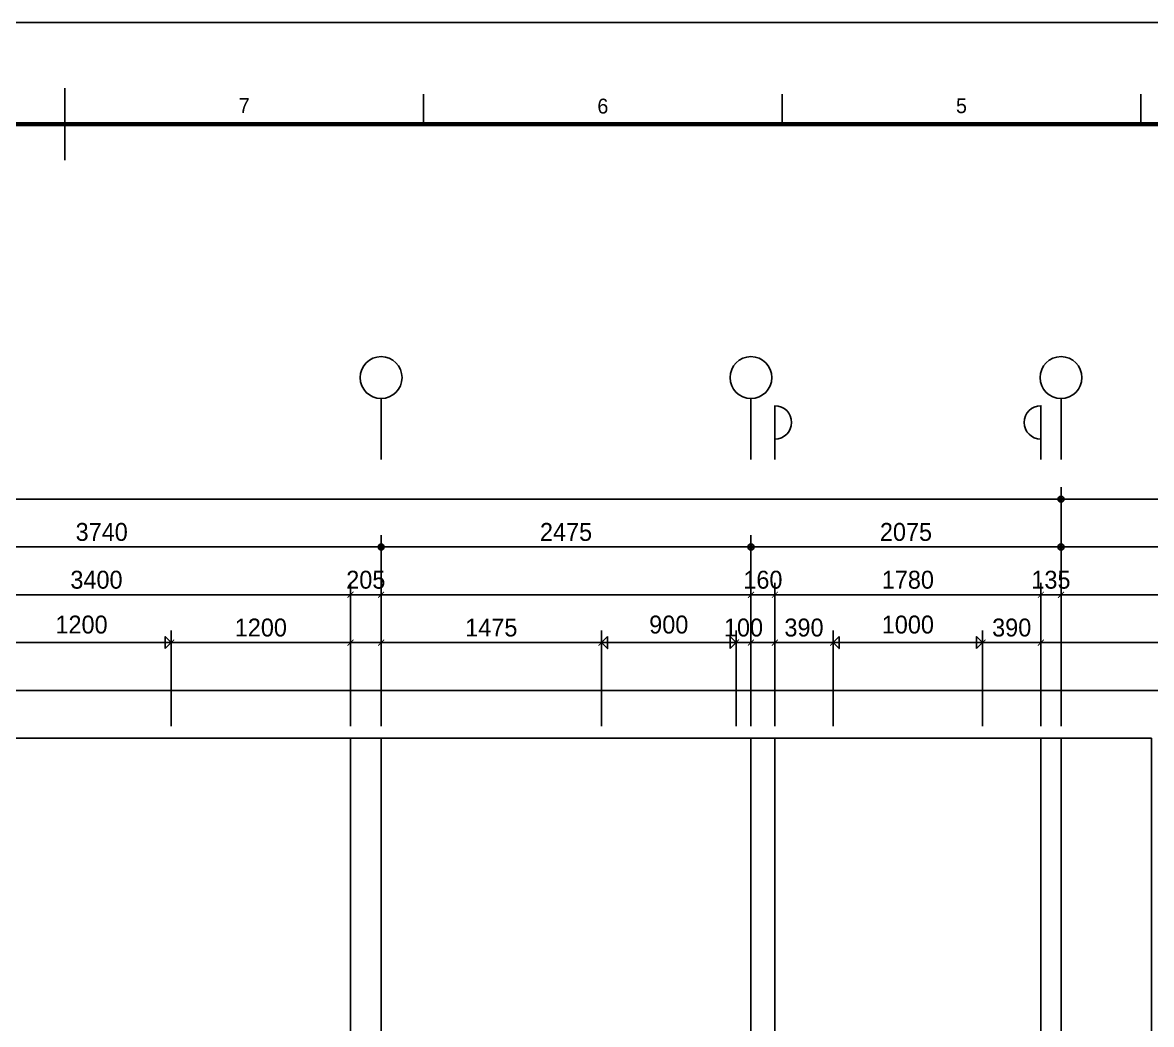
# Model space of a CAD drawing. Header units: millimetres. Extents: x -24416 to 92204, y -190080 to 23760.
# Drawn here: x 66711 to 74265, y -30466 to -23760 of the extents above; entities that cross this region are included whole.
import ezdxf
from ezdxf.enums import TextEntityAlignment as Align

# ---------------------------------------------------------------- set-up
doc = ezdxf.new("R2010")
doc.units = ezdxf.units.MM
doc.header["$LTSCALE"] = 50
doc.linetypes.add('AUDIT_D_220706163347-0', pattern=[0])
doc.linetypes.add('CEN', pattern=[62, 60, -1, 0, -1])
doc.layers.get('defpoints').update_dxf_attribs({"color": 139})
for name, color, linetype in [('A-치수', 7, 'AUDIT_D_220706163347-0'), ('AA-BORD-FORM', 7, 'Continuous'), ('AA-BORD-TEXT', 3, 'Continuous'), ('AA-XXXX-DIMS', 7, 'Continuous'), ('ARDM', 7, 'Continuous'), ('CEN_CON', 1, 'CEN'), ('DIM', 7, 'AUDIT_D_220706163347-0')]:
    doc.layers.add(name, color=color, linetype=linetype)
doc.layers.add('AA-XXXX-MC', color=153, linetype='AUDIT_D_220706163347-0', plot=False)
doc.styles.add('HAUD01', font='Dotum.ttf')
doc.styles.add('맑은고딕', font='malgun.ttf', dxfattribs={"width": 0.9})
doc.dimstyles.new('DIM_40', dxfattribs={"dimscale": 40, "dimtxt": 3, "dimasz": 1, "dimexe": 2, "dimexo": 2, "dimgap": 1, "dimtad": 1, "dimdec": 0, "dimzin": 0, "dimdsep": 46, "dimtxsty": '맑은고딕', "dimblk1": 'DIMDOT', "dimblk2": 'DIMDOT', "dimsah": 1, "dimcen": 0.09, "dimdle": 2, "dimclrd": 7, "dimclre": 7, "dimclrt": 3, "dimadec": 0, "dimazin": 0, "dimtfac": 1, "dimtdec": 0, "dimtix": 1, "dimtmove": 2, "dimatfit": 3, "dimldrblk": 'DIMDOT', "dimfxl": 2, "dimtolj": 1, "dimtzin": 0, "dimarcsym": 0})
doc.dimstyles.new('MCDIM_40', dxfattribs={"dimscale": 40, "dimtxt": 3, "dimasz": 1, "dimexe": 2, "dimexo": 2, "dimgap": 1, "dimtad": 1, "dimdec": 0, "dimzin": 0, "dimdsep": 46, "dimtxsty": '맑은고딕', "dimblk1": 'ARCHTICK', "dimblk2": 'ARCHTICK', "dimsah": 1, "dimcen": 0.09, "dimdle": 2, "dimclrd": 7, "dimclre": 7, "dimclrt": 3, "dimadec": 0, "dimazin": 0, "dimtfac": 1, "dimtdec": 0, "dimtix": 1, "dimtmove": 2, "dimatfit": 3, "dimldrblk": 'ARCHTICK', "dimfxl": 1, "dimtolj": 1, "dimtzin": 0, "dimarcsym": 0})
doc.dimstyles.new('외부80-WIN', dxfattribs={"dimscale": 40, "dimtxt": 3, "dimasz": 1, "dimexe": 2, "dimexo": 2.5, "dimgap": 1.5, "dimtad": 1, "dimdec": 0, "dimzin": 0, "dimdsep": 46, "dimtxsty": '맑은고딕', "dimblk": 'DO2-2', "dimblk1": 'DO2-2', "dimblk2": 'DIMDOT', "dimcen": 0.09, "dimdle": 2, "dimclrd": 7, "dimclre": 7, "dimclrt": 3, "dimadec": 0, "dimazin": 0, "dimtfac": 1, "dimtdec": 0, "dimtix": 1, "dimtmove": 2, "dimatfit": 3, "dimldrblk": 'DO2-2', "dimfxl": 1, "dimtolj": 1, "dimtzin": 0, "dimarcsym": 0})

# ---------------------------------------------------------------- blocks, each defined once
blk = doc.blocks.new('DIMDOT')
at = {"layer": 'AA-XXXX-DIMS'}
for p, q in [((-1.5, 0), (1.5, 0)), ((0, -1.5), (0, 1.5))]:
    blk.add_line(p, q, dxfattribs=at)
for radius in [0.5, 0.25]:
    blk.add_circle((0, 0), radius, dxfattribs=at)
blk = doc.blocks.new('*D475')
at = {"layer": 'defpoints', "color": 0, "transparency": 16777216}
for p in [(23506.2, -50710.4), (8876.2, -52310.4), (23506.2, -52310.4)]:
    blk.add_point(p, dxfattribs=at)
at = {"layer": 'DIM', "color": 7, "lineweight": -2, "transparency": 16777216}
for p, q in [((8876.2, -52230.4), (8876.2, -50630.4)), ((23506.2, -52230.4), (23506.2, -50630.4)), ((8916.2, -50710.4), (23466.2, -50710.4))]:
    blk.add_line(p, q, dxfattribs=at)
at = {"layer": 'DIM', "color": 7, "lineweight": -2, "transparency": 16777216, "xscale": 40, "yscale": 40, "zscale": 40, "rotation": 180}
blk.add_blockref('DIMDOT', (8876.2, -50710.4), dxfattribs=at)
at = {"layer": 'DIM', "color": 7, "lineweight": -2, "transparency": 16777216, "xscale": 40, "yscale": 40, "zscale": 40}
blk.add_blockref('DIMDOT', (23506.2, -50710.4), dxfattribs=at)
at = {"layer": 'DIM', "color": 3, "transparency": 16777216, "insert": (16191.2, -50610.3), "char_height": 120, "attachment_point": 5, "style": 'HAUD01'}
blk.add_mtext('\\A1;14630', dxfattribs=at)
blk = doc.blocks.new('*D479')
at = {"layer": 'defpoints', "color": 0, "transparency": 16777216}
for p in [(18956.2, -51030.4), (15216.2, -52310.4), (18956.2, -52310.4)]:
    blk.add_point(p, dxfattribs=at)
at = {"layer": 'DIM', "color": 7, "lineweight": -2, "transparency": 16777216}
for p, q in [((15216.2, -52230.4), (15216.2, -50950.4)), ((18956.2, -52230.4), (18956.2, -50950.4)), ((15256.2, -51030.4), (18916.2, -51030.4))]:
    blk.add_line(p, q, dxfattribs=at)
at = {"layer": 'DIM', "color": 7, "lineweight": -2, "transparency": 16777216, "xscale": 40, "yscale": 40, "zscale": 40, "rotation": 180}
blk.add_blockref('DIMDOT', (15216.2, -51030.4), dxfattribs=at)
at = {"layer": 'DIM', "color": 7, "lineweight": -2, "transparency": 16777216, "xscale": 40, "yscale": 40, "zscale": 40}
blk.add_blockref('DIMDOT', (18956.2, -51030.4), dxfattribs=at)
at = {"layer": 'DIM', "color": 3, "transparency": 16777216, "insert": (17086.2, -50930.3), "char_height": 120, "attachment_point": 5, "style": 'HAUD01'}
blk.add_mtext('\\A1;3740', dxfattribs=at)
blk = doc.blocks.new('*D480')
at = {"layer": 'defpoints', "color": 0, "transparency": 16777216}
for p in [(21431.2, -51030.4), (18956.2, -52310.4), (21431.2, -52310.4)]:
    blk.add_point(p, dxfattribs=at)
at = {"layer": 'DIM', "color": 7, "lineweight": -2, "transparency": 16777216}
for p, q in [((18956.2, -52230.4), (18956.2, -50950.4)), ((21431.2, -52230.4), (21431.2, -50950.4)), ((18996.2, -51030.4), (21391.2, -51030.4))]:
    blk.add_line(p, q, dxfattribs=at)
at = {"layer": 'DIM', "color": 7, "lineweight": -2, "transparency": 16777216, "xscale": 40, "yscale": 40, "zscale": 40, "rotation": 180}
blk.add_blockref('DIMDOT', (18956.2, -51030.4), dxfattribs=at)
at = {"layer": 'DIM', "color": 7, "lineweight": -2, "transparency": 16777216, "xscale": 40, "yscale": 40, "zscale": 40}
blk.add_blockref('DIMDOT', (21431.2, -51030.4), dxfattribs=at)
at = {"layer": 'DIM', "color": 3, "transparency": 16777216, "insert": (20193.7, -50930.3), "char_height": 120, "attachment_point": 5, "style": 'HAUD01'}
blk.add_mtext('\\A1;2475', dxfattribs=at)
blk = doc.blocks.new('*D481')
at = {"layer": 'defpoints', "color": 0, "transparency": 16777216}
for p in [(23506.2, -51030.4), (21431.2, -52310.4), (23506.2, -52310.4)]:
    blk.add_point(p, dxfattribs=at)
at = {"layer": 'DIM', "color": 7, "lineweight": -2, "transparency": 16777216}
for p, q in [((21431.2, -52230.4), (21431.2, -50950.4)), ((23506.2, -52230.4), (23506.2, -50950.4)), ((21471.2, -51030.4), (23466.2, -51030.4))]:
    blk.add_line(p, q, dxfattribs=at)
at = {"layer": 'DIM', "color": 7, "lineweight": -2, "transparency": 16777216, "xscale": 40, "yscale": 40, "zscale": 40, "rotation": 180}
blk.add_blockref('DIMDOT', (21431.2, -51030.4), dxfattribs=at)
at = {"layer": 'DIM', "color": 7, "lineweight": -2, "transparency": 16777216, "xscale": 40, "yscale": 40, "zscale": 40}
blk.add_blockref('DIMDOT', (23506.2, -51030.4), dxfattribs=at)
at = {"layer": 'DIM', "color": 3, "transparency": 16777216, "insert": (22468.7, -50930.3), "char_height": 120, "attachment_point": 5, "style": 'HAUD01'}
blk.add_mtext('\\A1;2075', dxfattribs=at)
blk = doc.blocks.new('_ArchTick')
at = {"color": 0, "linetype": 'ByBlock', "const_width": 0.15}
blk.add_lwpolyline([(-0.5, -0.5), (0.5, 0.5)], dxfattribs=at)
blk = doc.blocks.new('*D492')
at = {"layer": 'defpoints', "color": 0, "transparency": 16777216}
for p in [(18751.2, -51350.4), (15351.2, -52310.4), (18751.2, -52310.4)]:
    blk.add_point(p, dxfattribs=at)
at = {"layer": 'DIM', "color": 7, "lineweight": -2, "transparency": 16777216}
for p, q in [((15351.2, -52230.4), (15351.2, -51270.4)), ((18751.2, -52230.4), (18751.2, -51270.4)), ((15271.2, -51350.4), (18831.2, -51350.4))]:
    blk.add_line(p, q, dxfattribs=at)
at = {"layer": 'DIM', "color": 7, "lineweight": -2, "transparency": 16777216, "xscale": 40, "yscale": 40, "zscale": 40, "rotation": 180}
blk.add_blockref('_ArchTick', (15351.2, -51350.4), dxfattribs=at)
at = {"layer": 'DIM', "color": 7, "lineweight": -2, "transparency": 16777216, "xscale": 40, "yscale": 40, "zscale": 40}
blk.add_blockref('_ArchTick', (18751.2, -51350.4), dxfattribs=at)
at = {"layer": 'DIM', "color": 3, "transparency": 16777216, "insert": (17051.2, -51250.3), "char_height": 120, "attachment_point": 5, "style": 'HAUD01'}
blk.add_mtext('\\A1;3400', dxfattribs=at)
blk = doc.blocks.new('*D493')
at = {"layer": 'defpoints', "color": 0, "transparency": 16777216}
for p in [(18956.2, -51350.4), (18751.2, -52310.4), (18956.2, -52310.4)]:
    blk.add_point(p, dxfattribs=at)
at = {"layer": 'DIM', "color": 7, "lineweight": -2, "transparency": 16777216}
for p, q in [((18751.2, -52230.4), (18751.2, -51270.4)), ((18956.2, -52230.4), (18956.2, -51270.4)), ((18751.2, -51350.4), (18711.2, -51350.4)), ((18751.2, -51350.4), (18956.2, -51350.4)), ((18956.2, -51350.4), (18996.2, -51350.4))]:
    blk.add_line(p, q, dxfattribs=at)
at = {"layer": 'DIM', "color": 7, "lineweight": -2, "transparency": 16777216, "xscale": 40, "yscale": 40, "zscale": 40}
blk.add_blockref('_ArchTick', (18751.2, -51350.4), dxfattribs=at)
at = {"layer": 'DIM', "color": 7, "lineweight": -2, "transparency": 16777216, "xscale": 40, "yscale": 40, "zscale": 40, "rotation": 180}
blk.add_blockref('_ArchTick', (18956.2, -51350.4), dxfattribs=at)
at = {"layer": 'DIM', "color": 3, "transparency": 16777216, "insert": (18853.7, -51250.3), "char_height": 120, "attachment_point": 5, "style": 'HAUD01'}
blk.add_mtext('\\A1;205', dxfattribs=at)
blk = doc.blocks.new('*D494')
at = {"layer": 'defpoints', "color": 0, "transparency": 16777216}
for p in [(18956.2, -51030.4), (8876.2, -52310.4), (18956.2, -52310.4)]:
    blk.add_point(p, dxfattribs=at)
at = {"layer": 'DIM', "color": 7, "lineweight": -2, "transparency": 16777216}
for p, q in [((8876.2, -52230.4), (8876.2, -50950.4)), ((18956.2, -52230.4), (18956.2, -50950.4)), ((8916.2, -51030.4), (18916.2, -51030.4))]:
    blk.add_line(p, q, dxfattribs=at)
at = {"layer": 'DIM', "color": 7, "lineweight": -2, "transparency": 16777216, "xscale": 40, "yscale": 40, "zscale": 40, "rotation": 180}
blk.add_blockref('DIMDOT', (8876.2, -51030.4), dxfattribs=at)
at = {"layer": 'DIM', "color": 7, "lineweight": -2, "transparency": 16777216, "xscale": 40, "yscale": 40, "zscale": 40}
blk.add_blockref('DIMDOT', (18956.2, -51030.4), dxfattribs=at)
at = {"layer": 'DIM', "color": 3, "transparency": 16777216, "insert": (13916.2, -50930.3), "char_height": 120, "attachment_point": 5, "style": 'HAUD01'}
blk.add_mtext('\\A1;10080', dxfattribs=at)
blk = doc.blocks.new('*D495')
at = {"layer": 'defpoints', "color": 0, "transparency": 16777216}
for p in [(21591.2, -51350.4), (21431.2, -52310.4), (21591.2, -52310.4)]:
    blk.add_point(p, dxfattribs=at)
at = {"layer": 'DIM', "color": 7, "lineweight": -2, "transparency": 16777216}
for p, q in [((21431.2, -52230.4), (21431.2, -51270.4)), ((21591.2, -52230.4), (21591.2, -51270.4)), ((21431.2, -51350.4), (21391.2, -51350.4)), ((21431.2, -51350.4), (21591.2, -51350.4)), ((21591.2, -51350.4), (21631.2, -51350.4))]:
    blk.add_line(p, q, dxfattribs=at)
at = {"layer": 'DIM', "color": 7, "lineweight": -2, "transparency": 16777216, "xscale": 40, "yscale": 40, "zscale": 40}
blk.add_blockref('_ArchTick', (21431.2, -51350.4), dxfattribs=at)
at = {"layer": 'DIM', "color": 7, "lineweight": -2, "transparency": 16777216, "xscale": 40, "yscale": 40, "zscale": 40, "rotation": 180}
blk.add_blockref('_ArchTick', (21591.2, -51350.4), dxfattribs=at)
at = {"layer": 'DIM', "color": 3, "transparency": 16777216, "insert": (21511.2, -51250.3), "char_height": 120, "attachment_point": 5, "style": 'HAUD01'}
blk.add_mtext('\\A1;160', dxfattribs=at)
blk = doc.blocks.new('*D496')
at = {"layer": 'defpoints', "color": 0, "transparency": 16777216}
for p in [(23371.2, -51350.4), (21591.2, -52310.4), (23371.2, -52310.4)]:
    blk.add_point(p, dxfattribs=at)
at = {"layer": 'DIM', "color": 7, "lineweight": -2, "transparency": 16777216}
for p, q in [((21591.2, -52230.4), (21591.2, -51270.4)), ((23371.2, -52230.4), (23371.2, -51270.4)), ((21511.2, -51350.4), (23451.2, -51350.4))]:
    blk.add_line(p, q, dxfattribs=at)
at = {"layer": 'DIM', "color": 7, "lineweight": -2, "transparency": 16777216, "xscale": 40, "yscale": 40, "zscale": 40, "rotation": 180}
blk.add_blockref('_ArchTick', (21591.2, -51350.4), dxfattribs=at)
at = {"layer": 'DIM', "color": 7, "lineweight": -2, "transparency": 16777216, "xscale": 40, "yscale": 40, "zscale": 40}
blk.add_blockref('_ArchTick', (23371.2, -51350.4), dxfattribs=at)
at = {"layer": 'DIM', "color": 3, "transparency": 16777216, "insert": (22481.2, -51250.3), "char_height": 120, "attachment_point": 5, "style": 'HAUD01'}
blk.add_mtext('\\A1;1780', dxfattribs=at)
blk = doc.blocks.new('*D497')
at = {"layer": 'defpoints', "color": 0, "transparency": 16777216}
for p in [(23506.2, -51350.4), (23371.2, -52310.4), (23506.2, -52310.4)]:
    blk.add_point(p, dxfattribs=at)
at = {"layer": 'DIM', "color": 7, "lineweight": -2, "transparency": 16777216}
for p, q in [((23371.2, -52230.4), (23371.2, -51270.4)), ((23506.2, -52230.4), (23506.2, -51270.4)), ((23371.2, -51350.4), (23331.2, -51350.4)), ((23371.2, -51350.4), (23506.2, -51350.4)), ((23506.2, -51350.4), (23546.2, -51350.4))]:
    blk.add_line(p, q, dxfattribs=at)
at = {"layer": 'DIM', "color": 7, "lineweight": -2, "transparency": 16777216, "xscale": 40, "yscale": 40, "zscale": 40}
blk.add_blockref('_ArchTick', (23371.2, -51350.4), dxfattribs=at)
at = {"layer": 'DIM', "color": 7, "lineweight": -2, "transparency": 16777216, "xscale": 40, "yscale": 40, "zscale": 40, "rotation": 180}
blk.add_blockref('_ArchTick', (23506.2, -51350.4), dxfattribs=at)
at = {"layer": 'DIM', "color": 3, "transparency": 16777216, "insert": (23438.7, -51250.3), "char_height": 120, "attachment_point": 5, "style": 'HAUD01'}
blk.add_mtext('\\A1;135', dxfattribs=at)
blk = doc.blocks.new('DO2-2')
at = {"layer": 'ARDM'}
blk.add_line((0, 0), (-2, 0), dxfattribs=at)
blk.add_lwpolyline([(-1, -1), (-1, 1), (0, 0)], close=True, dxfattribs=at)
blk = doc.blocks.new('*D499')
at = {"layer": 'defpoints', "color": 0, "transparency": 16777216}
for p in [(17551.2, -51670.4), (16351.2, -52310.4), (17551.2, -52310.4)]:
    blk.add_point(p, dxfattribs=at)
at = {"layer": 'DIM', "color": 7, "lineweight": -2, "transparency": 16777216}
for p, q in [((16351.2, -52210.4), (16351.2, -51590.4)), ((17551.2, -52210.4), (17551.2, -51590.4)), ((16391.2, -51670.4), (17511.2, -51670.4))]:
    blk.add_line(p, q, dxfattribs=at)
at = {"layer": 'DIM', "color": 7, "lineweight": -2, "transparency": 16777216, "xscale": 40, "yscale": 40, "zscale": 40, "rotation": 180}
blk.add_blockref('DO2-2', (16351.2, -51670.4), dxfattribs=at)
at = {"layer": 'DIM', "color": 7, "lineweight": -2, "transparency": 16777216, "xscale": 40, "yscale": 40, "zscale": 40}
blk.add_blockref('DO2-2', (17551.2, -51670.4), dxfattribs=at)
at = {"layer": 'DIM', "color": 3, "transparency": 16777216, "insert": (16951.2, -51550.3), "char_height": 120, "attachment_point": 5, "style": 'HAUD01'}
blk.add_mtext('\\A1;1200', dxfattribs=at)
blk = doc.blocks.new('*D500')
at = {"layer": 'defpoints', "color": 0, "transparency": 16777216}
for p in [(18751.2, -51670.4), (17551.2, -52310.4), (18751.2, -52310.4)]:
    blk.add_point(p, dxfattribs=at)
at = {"layer": 'DIM', "color": 7, "lineweight": -2, "transparency": 16777216}
for p, q in [((17551.2, -52230.4), (17551.2, -51590.4)), ((18751.2, -52230.4), (18751.2, -51590.4)), ((17471.2, -51670.4), (18831.2, -51670.4))]:
    blk.add_line(p, q, dxfattribs=at)
at = {"layer": 'DIM', "color": 7, "lineweight": -2, "transparency": 16777216, "xscale": 40, "yscale": 40, "zscale": 40, "rotation": 180}
blk.add_blockref('_ArchTick', (17551.2, -51670.4), dxfattribs=at)
at = {"layer": 'DIM', "color": 7, "lineweight": -2, "transparency": 16777216, "xscale": 40, "yscale": 40, "zscale": 40}
blk.add_blockref('_ArchTick', (18751.2, -51670.4), dxfattribs=at)
at = {"layer": 'DIM', "color": 3, "transparency": 16777216, "insert": (18151.2, -51570.3), "char_height": 120, "attachment_point": 5, "style": 'HAUD01'}
blk.add_mtext('\\A1;1200', dxfattribs=at)
blk = doc.blocks.new('*D501')
at = {"layer": 'defpoints', "color": 0, "transparency": 16777216}
for p in [(20431.2, -51670.4), (18956.2, -52310.4), (20431.2, -52310.4)]:
    blk.add_point(p, dxfattribs=at)
at = {"layer": 'DIM', "color": 7, "lineweight": -2, "transparency": 16777216}
for p, q in [((18956.2, -52230.4), (18956.2, -51590.4)), ((20431.2, -52230.4), (20431.2, -51590.4)), ((18876.2, -51670.4), (20511.2, -51670.4))]:
    blk.add_line(p, q, dxfattribs=at)
at = {"layer": 'DIM', "color": 7, "lineweight": -2, "transparency": 16777216, "xscale": 40, "yscale": 40, "zscale": 40, "rotation": 180}
blk.add_blockref('_ArchTick', (18956.2, -51670.4), dxfattribs=at)
at = {"layer": 'DIM', "color": 7, "lineweight": -2, "transparency": 16777216, "xscale": 40, "yscale": 40, "zscale": 40}
blk.add_blockref('_ArchTick', (20431.2, -51670.4), dxfattribs=at)
at = {"layer": 'DIM', "color": 3, "transparency": 16777216, "insert": (19693.7, -51570.3), "char_height": 120, "attachment_point": 5, "style": 'HAUD01'}
blk.add_mtext('\\A1;1475', dxfattribs=at)
blk = doc.blocks.new('*D502')
at = {"layer": 'defpoints', "color": 0, "transparency": 16777216}
for p in [(21331.2, -51670.4), (20431.2, -52310.4), (21331.2, -52310.4)]:
    blk.add_point(p, dxfattribs=at)
at = {"layer": 'DIM', "color": 7, "lineweight": -2, "transparency": 16777216}
for p, q in [((20431.2, -52210.4), (20431.2, -51590.4)), ((21331.2, -52210.4), (21331.2, -51590.4)), ((20471.2, -51670.4), (21291.2, -51670.4))]:
    blk.add_line(p, q, dxfattribs=at)
at = {"layer": 'DIM', "color": 7, "lineweight": -2, "transparency": 16777216, "xscale": 40, "yscale": 40, "zscale": 40, "rotation": 180}
blk.add_blockref('DO2-2', (20431.2, -51670.4), dxfattribs=at)
at = {"layer": 'DIM', "color": 7, "lineweight": -2, "transparency": 16777216, "xscale": 40, "yscale": 40, "zscale": 40}
blk.add_blockref('DO2-2', (21331.2, -51670.4), dxfattribs=at)
at = {"layer": 'DIM', "color": 3, "transparency": 16777216, "insert": (20881.2, -51550.3), "char_height": 120, "attachment_point": 5, "style": 'HAUD01'}
blk.add_mtext('\\A1;900', dxfattribs=at)
blk = doc.blocks.new('*D503')
at = {"layer": 'defpoints', "color": 0, "transparency": 16777216}
for p in [(21431.2, -51670.4), (21331.2, -52310.4), (21431.2, -52310.4)]:
    blk.add_point(p, dxfattribs=at)
at = {"layer": 'DIM', "color": 7, "lineweight": -2, "transparency": 16777216}
for p, q in [((21331.2, -52230.4), (21331.2, -51590.4)), ((21431.2, -52230.4), (21431.2, -51590.4)), ((21331.2, -51670.4), (21291.2, -51670.4)), ((21331.2, -51670.4), (21431.2, -51670.4)), ((21431.2, -51670.4), (21471.2, -51670.4))]:
    blk.add_line(p, q, dxfattribs=at)
at = {"layer": 'DIM', "color": 7, "lineweight": -2, "transparency": 16777216, "xscale": 40, "yscale": 40, "zscale": 40}
blk.add_blockref('_ArchTick', (21331.2, -51670.4), dxfattribs=at)
at = {"layer": 'DIM', "color": 7, "lineweight": -2, "transparency": 16777216, "xscale": 40, "yscale": 40, "zscale": 40, "rotation": 180}
blk.add_blockref('_ArchTick', (21431.2, -51670.4), dxfattribs=at)
at = {"layer": 'DIM', "color": 3, "transparency": 16777216, "insert": (21381.2, -51570.3), "char_height": 120, "attachment_point": 5, "style": 'HAUD01'}
blk.add_mtext('\\A1;100', dxfattribs=at)
blk = doc.blocks.new('*D504')
at = {"layer": 'defpoints', "color": 0, "transparency": 16777216}
for p in [(21981.2, -51670.4), (21591.2, -52310.4), (21981.2, -52310.4)]:
    blk.add_point(p, dxfattribs=at)
at = {"layer": 'DIM', "color": 7, "lineweight": -2, "transparency": 16777216}
for p, q in [((21591.2, -52230.4), (21591.2, -51590.4)), ((21981.2, -52230.4), (21981.2, -51590.4)), ((21511.2, -51670.4), (22061.2, -51670.4))]:
    blk.add_line(p, q, dxfattribs=at)
at = {"layer": 'DIM', "color": 7, "lineweight": -2, "transparency": 16777216, "xscale": 40, "yscale": 40, "zscale": 40, "rotation": 180}
blk.add_blockref('_ArchTick', (21591.2, -51670.4), dxfattribs=at)
at = {"layer": 'DIM', "color": 7, "lineweight": -2, "transparency": 16777216, "xscale": 40, "yscale": 40, "zscale": 40}
blk.add_blockref('_ArchTick', (21981.2, -51670.4), dxfattribs=at)
at = {"layer": 'DIM', "color": 3, "transparency": 16777216, "insert": (21786.2, -51570.3), "char_height": 120, "attachment_point": 5, "style": 'HAUD01'}
blk.add_mtext('\\A1;390', dxfattribs=at)
blk = doc.blocks.new('*D505')
at = {"layer": 'defpoints', "color": 0, "transparency": 16777216}
for p in [(22981.2, -51670.4), (21981.2, -52310.4), (22981.2, -52310.4)]:
    blk.add_point(p, dxfattribs=at)
at = {"layer": 'DIM', "color": 7, "lineweight": -2, "transparency": 16777216}
for p, q in [((21981.2, -52210.4), (21981.2, -51590.4)), ((22981.2, -52210.4), (22981.2, -51590.4)), ((22021.2, -51670.4), (22941.2, -51670.4))]:
    blk.add_line(p, q, dxfattribs=at)
at = {"layer": 'DIM', "color": 7, "lineweight": -2, "transparency": 16777216, "xscale": 40, "yscale": 40, "zscale": 40, "rotation": 180}
blk.add_blockref('DO2-2', (21981.2, -51670.4), dxfattribs=at)
at = {"layer": 'DIM', "color": 7, "lineweight": -2, "transparency": 16777216, "xscale": 40, "yscale": 40, "zscale": 40}
blk.add_blockref('DO2-2', (22981.2, -51670.4), dxfattribs=at)
at = {"layer": 'DIM', "color": 3, "transparency": 16777216, "insert": (22481.2, -51550.3), "char_height": 120, "attachment_point": 5, "style": 'HAUD01'}
blk.add_mtext('\\A1;1000', dxfattribs=at)
blk = doc.blocks.new('*D506')
at = {"layer": 'defpoints', "color": 0, "transparency": 16777216}
for p in [(23371.2, -51670.4), (22981.2, -52310.4), (23371.2, -52310.4)]:
    blk.add_point(p, dxfattribs=at)
at = {"layer": 'DIM', "color": 7, "lineweight": -2, "transparency": 16777216}
for p, q in [((22981.2, -52230.4), (22981.2, -51590.4)), ((23371.2, -52230.4), (23371.2, -51590.4)), ((22901.2, -51670.4), (23451.2, -51670.4))]:
    blk.add_line(p, q, dxfattribs=at)
at = {"layer": 'DIM', "color": 7, "lineweight": -2, "transparency": 16777216, "xscale": 40, "yscale": 40, "zscale": 40, "rotation": 180}
blk.add_blockref('_ArchTick', (22981.2, -51670.4), dxfattribs=at)
at = {"layer": 'DIM', "color": 7, "lineweight": -2, "transparency": 16777216, "xscale": 40, "yscale": 40, "zscale": 40}
blk.add_blockref('_ArchTick', (23371.2, -51670.4), dxfattribs=at)
at = {"layer": 'DIM', "color": 3, "transparency": 16777216, "insert": (23176.2, -51570.3), "char_height": 120, "attachment_point": 5, "style": 'HAUD01'}
blk.add_mtext('\\A1;390', dxfattribs=at)
blk = doc.blocks.new('중심')
at = {"layer": 'DIM'}
blk.add_line((-350, 0), (0, 0), dxfattribs=at)
blk.add_circle((-470, 0), 120, dxfattribs=at)
blk = doc.blocks.new('XR-FORM 청주월명')
at = {"layer": 'AA-BORD-FORM', "color": 2}
for p, q in [((421, 571), (421, 583)), ((481, 577), (481, 582)), ((541, 577), (541, 582)), ((601, 577), (601, 582))]:
    blk.add_line(p, q, dxfattribs=at)
at = {"layer": 'AA-BORD-FORM', "color": 1}
blk.add_lwpolyline([(0, 0), (841, 0), (841, 594), (0, 594)], close=True, dxfattribs=at)
at = {"layer": 'AA-BORD-FORM', "color": 2, "const_width": 0.682}
blk.add_lwpolyline([(21, 17), (21, 577), (821, 577), (821, 17)], close=True, dxfattribs=at)
at = {"layer": 'AA-BORD-TEXT', "color": 7, "style": 'HAUD01'}
for s, p in [('7', (451, 580.1)), ('6', (511, 580.02)), ('5', (571, 580.09))]:
    blk.add_text(s, height=2.5, dxfattribs=at).set_placement(p, align=Align.MIDDLE_CENTER)
blk = doc.blocks.new('DIM-1108')
at = {"layer": 'DIM'}
for points in [[(21591.2, -50308.6, 1), (21591.2, -50084.6), (21591.2, -50444.6)], [(23371.2, -50308.6, -1), (23371.2, -50084.6), (23371.2, -50444.6)]]:
    blk.add_lwpolyline(points, format="xyb", dxfattribs=at)
at = {"layer": 'A-치수', "xscale": 1.166666666666666, "yscale": 1.166666666666666, "zscale": 1.166666666666666, "rotation": 270}
for p in [(18956.2, -50444.6), (21431.2, -50444.6), (23506.2, -50444.6)]:
    blk.add_blockref('중심', p, dxfattribs=at)
at = {"layer": 'DIM'}
for base, p1, p2, dimstyle, override, picture, middle in [((23506.2, -50710.4), (8876.2, -52310.4), (23506.2, -52310.4), 'DIM_40', {"dimscale": 40, "dimtxsty": 'HAUD01'}, '*D475', (16191.2, -50610.3)), ((18956.2, -51030.4), (8876.2, -52310.4), (18956.2, -52310.4), 'DIM_40', {"dimscale": 40, "dimtxsty": 'HAUD01'}, '*D494', (13916.2, -50930.3)), ((18956.2, -51030.4), (15216.2, -52310.4), (18956.2, -52310.4), 'DIM_40', {"dimscale": 40, "dimtxsty": 'HAUD01'}, '*D479', (17086.2, -50930.3)), ((21431.2, -51030.4), (18956.2, -52310.4), (21431.2, -52310.4), 'DIM_40', {"dimscale": 40, "dimtxsty": 'HAUD01'}, '*D480', (20193.7, -50930.3)), ((23506.2, -51030.4), (21431.2, -52310.4), (23506.2, -52310.4), 'DIM_40', {"dimscale": 40, "dimtxsty": 'HAUD01'}, '*D481', (22468.7, -50930.3)), ((18751.2, -51350.4), (15351.2, -52310.4), (18751.2, -52310.4), 'MCDIM_40', {"dimtxsty": 'HAUD01'}, '*D492', (17051.2, -51250.3)), ((18956.2, -51350.4), (18751.2, -52310.4), (18956.2, -52310.4), 'MCDIM_40', {"dimtxsty": 'HAUD01'}, '*D493', (18853.7, -51250.3)), ((21591.2, -51350.4), (21431.2, -52310.4), (21591.2, -52310.4), 'MCDIM_40', {"dimtxsty": 'HAUD01'}, '*D495', (21511.2, -51250.3)), ((23371.2, -51350.4), (21591.2, -52310.4), (23371.2, -52310.4), 'MCDIM_40', {"dimtxsty": 'HAUD01'}, '*D496', (22481.2, -51250.3)), ((23506.2, -51350.4), (23371.2, -52310.4), (23506.2, -52310.4), 'MCDIM_40', {"dimtxsty": 'HAUD01'}, '*D497', (23438.7, -51250.3)), ((17551.2, -51670.4), (16351.2, -52310.4), (17551.2, -52310.4), '외부80-WIN', {"dimtxsty": 'HAUD01'}, '*D499', (16951.2, -51550.3)), ((18751.2, -51670.4), (17551.2, -52310.4), (18751.2, -52310.4), 'MCDIM_40', {"dimtxsty": 'HAUD01'}, '*D500', (18151.2, -51570.3)), ((20431.2, -51670.4), (18956.2, -52310.4), (20431.2, -52310.4), 'MCDIM_40', {"dimtxsty": 'HAUD01'}, '*D501', (19693.7, -51570.3)), ((21331.2, -51670.4), (20431.2, -52310.4), (21331.2, -52310.4), '외부80-WIN', {"dimtxsty": 'HAUD01'}, '*D502', (20881.2, -51550.3)), ((21431.2, -51670.4), (21331.2, -52310.4), (21431.2, -52310.4), 'MCDIM_40', {"dimtxsty": 'HAUD01'}, '*D503', (21381.2, -51570.3)), ((21981.2, -51670.4), (21591.2, -52310.4), (21981.2, -52310.4), 'MCDIM_40', {"dimtxsty": 'HAUD01'}, '*D504', (21786.2, -51570.3)), ((22981.2, -51670.4), (21981.2, -52310.4), (22981.2, -52310.4), '외부80-WIN', {"dimtxsty": 'HAUD01'}, '*D505', (22481.2, -51550.3)), ((23371.2, -51670.4), (22981.2, -52310.4), (23371.2, -52310.4), 'MCDIM_40', {"dimtxsty": 'HAUD01'}, '*D506', (23176.2, -51570.3))]:
    dim = blk.add_linear_dim(base=base, p1=p1, p2=p2, dimstyle=dimstyle, override=override, dxfattribs=at)
    dim.commit()
    dim.dimension.update_dxf_attribs({"geometry": picture, "text_midpoint": middle})

msp = doc.modelspace()

# ---------------------------------------------------------------- linework, layer by layer
at = {"layer": 'AA-XXXX-MC'}
for p, q in [((68905.2, -31340.4), (68905.2, -28550.4)), ((71745.2, -31340.4), (71745.2, -28550.4)), ((73525.2, -31340.4), (73525.2, -28550.4))]:
    msp.add_line(p, q, dxfattribs=at)
at = {"layer": 'CEN_CON'}
for p, q in [((69110.2, -31340.4), (69110.2, -28550.4)), ((71585.2, -31340.4), (71585.2, -28550.4)), ((73660.2, -31340.4), (73660.2, -28550.4))]:
    msp.add_line(p, q, dxfattribs=at)
at = {"layer": 'defpoints'}
for points in [[(75865.2, -43875.4), (56236, -43875.4), (56236, -26950.4), (75865.2, -26950.4)], [(75545.2, -43555.4), (56556, -43555.4), (56556, -27270.4), (75545.2, -27270.4)], [(75225.2, -43235.4), (56876, -43235.4), (56876, -27590.4), (75225.2, -27590.4)], [(74905.2, -42915.4), (57196, -42915.4), (57196, -27910.4), (74905.2, -27910.4)], [(74585.2, -42595.4), (57516, -42595.4), (57516, -28230.4), (74585.2, -28230.4)], [(74265.2, -42275.4), (57836, -42275.4), (57836, -28550.4), (74265.2, -28550.4)]]:
    msp.add_lwpolyline(points, close=True, dxfattribs=at)

# ---------------------------------------------------------------- block references
msp.add_blockref('DIM-1108', (50153.9, 23760))
at = {"xscale": 40, "yscale": 40, "zscale": 40}
for p in [(50153.9, -23760), (50153.9, -47520)]:
    msp.add_blockref('XR-FORM 청주월명', p, dxfattribs=at)

doc.saveas('drawing.dxf')
